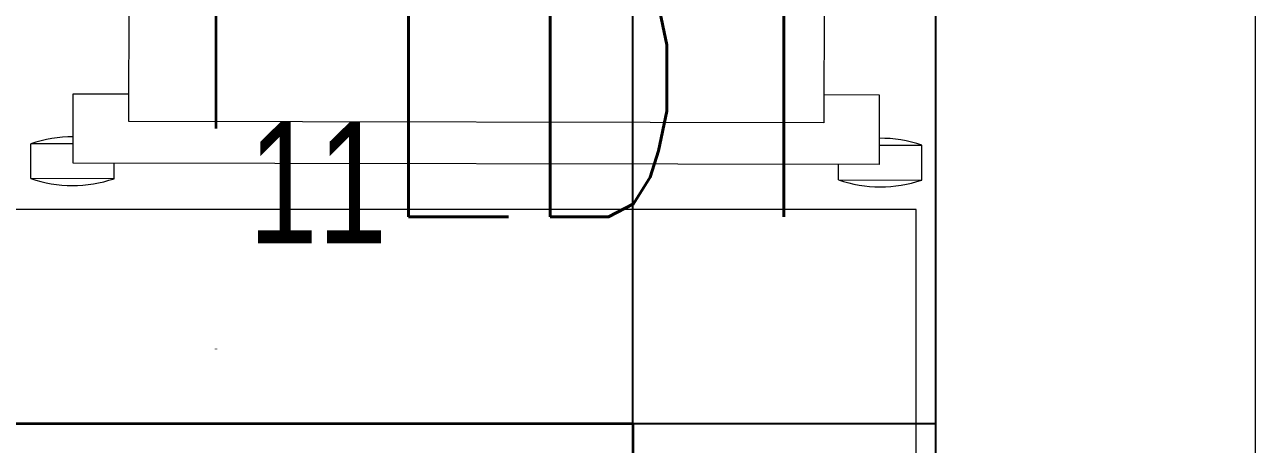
# Model space of a CAD drawing. Header units: inches. Extents: x -12418 to 57169, y -29325 to 19878.
# Drawn here: x 48162 to 49048, y -12015 to -11713 of the extents above; entities that cross this region are included whole.
import ezdxf
from ezdxf.enums import TextEntityAlignment as Align

# ---------------------------------------------------------------- set-up
doc = ezdxf.new("R2010")
doc.units = ezdxf.units.IN
doc.header["$LTSCALE"] = 25
doc.header["$MEASUREMENT"] = 0
doc.linetypes.add('DASHDOT', pattern=[25.4, 12.7, -6.35, 0, -6.35])
doc.layers.get('0').update_dxf_attribs({"color": 8})
for name, color, linetype, lineweight in [('00-Ground Floor$0$72_EGR_EQP_TAG', 142, 'Continuous', 5), ('00-Ground Floor$0$LOADING', 253, 'Continuous', 5), ('00-Ground Floor$0$Walls', 251, 'Continuous', 5), ('E-LITE-CIRC-NUMB', 6, 'Continuous', 25), ('E-LITE-CLNG', 150, 'Continuous', 35), ('E-LITE-CLNG-CNDT', 6, 'DASHDOT', 35), ('E-LITE-CTRL', 6, 'Continuous', 25), ('E-LITE-IDEN', 6, 'Continuous', 25)]:
    doc.layers.add(name, color=color, linetype=linetype, lineweight=lineweight)
doc.layers.add('00-Ground Floor$0$False Ceiling', color=251, linetype='Continuous')
doc.styles.add('00-Ground Floor$0$X3G_ENTITY_257CFD', font='swisscl.ttf', dxfattribs={"height": 200})
doc.styles.add('DC_Simplex', font='SIMPLEX.shx', dxfattribs={"width": 0.7})

# ---------------------------------------------------------------- blocks, each defined once
blk = doc.blocks.new('00-Ground Floor$0$workstation')
at = {"layer": '00-Ground Floor$0$LOADING'}
for p, q in [((2797.299, -990.665, 0), (2797.295, -993.165, 0)), ((2803.299, -990.675, 0), (2797.299, -990.665, 0)), ((2803.299, -990.675, 0), (2803.297, -991.786, 0)), ((2855.414, -990.761, 0), (2855.412, -991.872, 0)), ((2855.414, -990.761, 0), (2861.414, -990.771, 0)), ((2861.414, -990.771, 0), (2861.41, -993.271, 0)), ((2800.355, -991.781, 0), (2800.347, -996.781, 0)), ((2800.355, -991.781, 0), (2858.355, -991.877, 0)), ((2858.355, -991.877, 0), (2858.347, -996.877, 0)), ((2800.353, -993.17, 0), (2797.295, -993.165, 0)), ((2858.353, -993.266, 0), (2861.41, -993.271, 0)), ((2804.249, -1055.787, 0), (2804.35, -994.788, 0)), ((2804.35, -994.788, 0), (2854.35, -994.87, 0)), ((2854.35, -994.87, 0), (2854.249, -1055.87, 0)), ((2800.347, -996.781, 0), (2804.347, -996.788, 0)), ((2858.347, -996.877, 0), (2854.347, -996.87, 0))]:
    blk.add_line(p, q, dxfattribs=at)
for centre, start, end in [((2800.285, -999.42, 0), 70.98047, 108.82976), ((2858.4, -999.516, 0), 70.98047, 108.82976), ((2800.31, -984.42, 0), 250.98047, 270.26174), ((2858.425, -984.516, 0), 269.54848, 288.82976)]:
    blk.add_arc(centre, 9.25, start, end, dxfattribs=at)
blk = doc.blocks.new('00-Ground Floor$0$A$Ce9e1c4c3')
at = {"layer": '00-Ground Floor$0$False Ceiling', "color": 254, "linetype": 'Continuous'}
for p, q in [((-51400, -12867.43), (-51400, -8847.43)), ((-55042.47, -12000), (-51182.07, -12000))]:
    blk.add_line(p, q, dxfattribs=at)
at = {"layer": '00-Ground Floor$0$False Ceiling', "color": 254}
blk.add_line((-51182.07, -12867.43, 0), (-51182.07, -8847.43, 0), dxfattribs=at)
blk = doc.blocks.new('00-Ground Floor')
at = {"layer": '00-Ground Floor$0$LOADING', "elevation": 0}
blk.add_lwpolyline([(47953.81, -11846.05), (47953.81, -12776.05), (48803.81, -12776.05), (48803.81, -11846.05), (47953.81, -11846.05)], dxfattribs=at)
at = {"layer": '00-Ground Floor$0$Walls'}
for p, q in [((48817.93, -12797.43, 0), (48817.93, -11597.43, 0)), ((49047.93, -13097.43, 0), (49047.93, -11597.43, 0))]:
    blk.add_line(p, q, dxfattribs=at)
at = {"layer": '00-Ground Floor$0$False Ceiling', "color": 254}
blk.add_blockref('00-Ground Floor$0$A$Ce9e1c4c3', (100000, 0), dxfattribs=at)
at = {"layer": '00-Ground Floor$0$LOADING', "xscale": 10, "yscale": 10, "zscale": 10, "rotation": 180}
blk.add_blockref('00-Ground Floor$0$workstation', (76780.98, -21731.53, 0), dxfattribs=at)
at = {"layer": '00-Ground Floor$0$72_EGR_EQP_TAG', "insert": (48373.29, -11783.05, 0), "char_height": 87.473, "attachment_point": 2, "style": '00-Ground Floor$0$X3G_ENTITY_257CFD'}
blk.add_mtext('11', dxfattribs=at)
blk = doc.blocks.new('*U14')
blk.add_lwpolyline([(-300, 300), (-300, -300), (300, -300), (300, 300)], close=True)
at = {"layer": 'E-LITE-CIRC-NUMB', "style": 'DC_Simplex', "width": 0.7, "flags": 8}
blk.add_attdef('CIRCUIT', text='', height=200, rotation=0, dxfattribs=at).set_placement((-473.9, 300), align=Align.RIGHT)
at = {"layer": 'E-LITE-CTRL', "style": 'DC_Simplex', "width": 0.7, "flags": 8}
blk.add_attdef('CONTROL', (1118.9, -935), '', height=200, rotation=360, dxfattribs=at)
at = {"layer": 'E-LITE-IDEN', "style": 'DC_Simplex', "width": 0.7, "flags": 8}
blk.add_attdef('TYPE', (-114.57, 448.55), '', height=200, rotation=360, dxfattribs=at)

msp = doc.modelspace()

# ---------------------------------------------------------------- linework, layer by layer
at = {"layer": 'E-LITE-CLNG-CNDT'}
msp.add_lwpolyline([(48300, -10200), (48300, -12000)], dxfattribs=at)

# ---------------------------------------------------------------- block references
at = {"layer": 'E-LITE-CLNG'}
ref = msp.add_blockref('*U14', (48300, -12300), dxfattribs=dict(at, xscale=-1))
ref.add_attrib('TYPE', 'LD1', (48414.57, -11851.45), dxfattribs={"layer": 'E-LITE-IDEN', "height": 200, "rotation": 0, "style": 'DC_Simplex', "width": 0.7, "flags": 8})
at = {"layer": 'E-LITE-CLNG-CNDT'}
msp.add_blockref('00-Ground Floor', (0, 0), dxfattribs=at)

doc.saveas('drawing.dxf')
